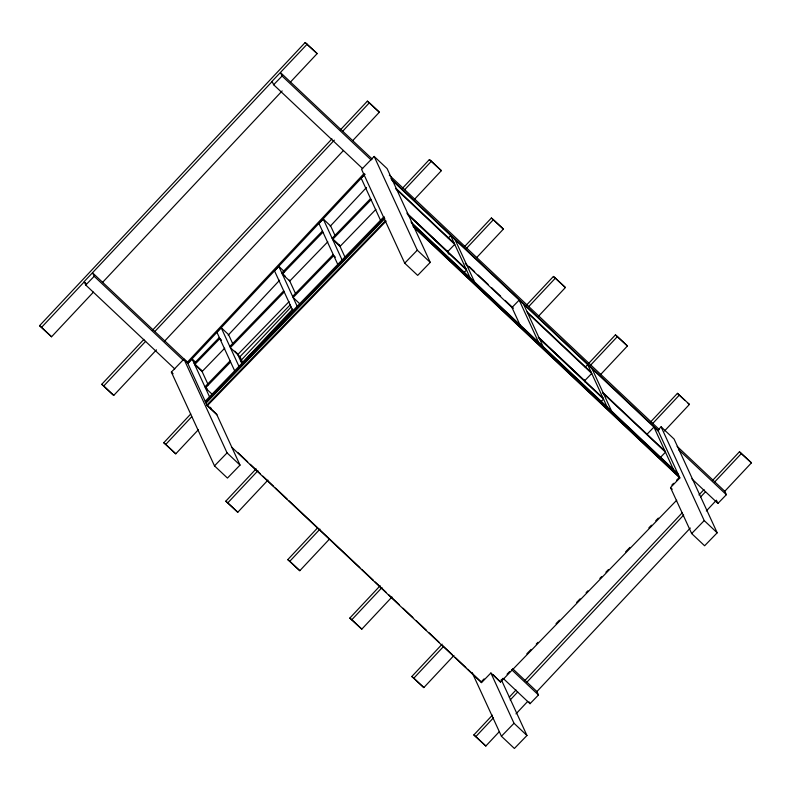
<?xml version="1.0" encoding="UTF-8"?>
<svg xmlns="http://www.w3.org/2000/svg" width="791" height="791" viewBox="0 0 791 791"><rect width="100%" height="100%" fill="white"/><g stroke="black" fill="none" stroke-linecap="round" stroke-linejoin="round"><path stroke-width="1.19" d="M364.087 173.506L186.973 362.614L187.882 363.326L364.987 174.218M228.174 335.186L279.619 280.251M330.223 226.226L366.49 187.507M93.427 292.136L51.553 336.778L39.55 325.704L305.158 42.536L317.161 53.6L290.495 82.027M39.55 325.704L41.557 327.355L84.271 281.823L85.932 283.386M272.144 81.513L84.172 281.606L85.744 285.027L174.781 368.932M307.165 44.177L272.055 81.325L273.627 84.746L362.664 168.651M102.622 282.328L282.14 90.935M156.46 349.849L113.756 395.391L111.749 393.74L101.752 384.317L143.913 339.369M152.347 330.381L331.943 138.9M340.377 129.912L367.36 101.149L369.357 102.79L379.354 112.213L352.697 140.64M101.752 384.317L103.759 385.968L145.633 341.326M154.828 331.518L334.346 140.126M342.701 131.217L369.357 102.79M343.502 150.448L164.805 340.921M198.383 429.721L175.77 453.826L163.767 442.762L190.75 413.99M240.494 360.953L291.088 307.017M402.392 188.347L429.375 159.584L431.382 161.235L441.378 170.658L414.711 199.075M163.767 442.762L165.774 444.404L191.729 416.728M242.125 363L292.7 309.083M404.715 189.662L431.382 161.235M267.931 480.127L237.784 512.261L225.781 501.197L256.136 468.836M464.406 246.792L491.389 218.019L493.396 219.671L503.392 229.093L476.726 257.52M225.781 501.197L227.788 502.849L257.935 470.704M466.73 248.097L493.396 219.671M329.105 539.452L299.799 570.707L287.795 559.633L317.31 528.17M526.42 305.227L553.403 276.464L555.411 278.116L565.407 287.529L538.74 315.955M287.795 559.633L289.803 561.284L319.95 529.139M528.744 306.542L555.411 278.116M391.96 596.997L361.813 629.142L349.81 618.078L380.164 585.716M588.435 363.672L615.418 334.9L617.425 336.551L627.421 345.974L600.755 374.4M349.81 618.078L351.817 619.729L381.964 587.584M590.758 364.977L617.425 336.551M453.975 655.442L423.828 687.587L411.824 676.513L442.179 644.151M650.449 422.107L677.432 393.345L689.436 404.409L664.44 431.055M411.824 676.513L413.831 678.164L443.148 646.909M652.773 423.412L679.439 394.986M499.24 731.734L485.842 746.022L473.839 734.948L492.388 715.173M509.256 697.197L515.999 689.999M524.433 681.011L682.109 512.904M698.977 494.929L704.03 489.54M712.464 480.542L739.447 451.78L751.45 462.844L724.783 491.27L726.365 494.701L717.921 503.412L691.838 478.832M473.839 734.948L475.846 736.599L493.436 717.852M510.185 699.995L517.719 691.957M526.925 682.149L683.681 515.02M700.539 497.055L705.592 491.656M714.787 481.857L741.454 453.431M515.989 713.878L527.716 701.38M503.046 678.273L530.029 703.693L538.473 694.982L536.901 691.561L690.306 528.032M706.323 510.966L716.438 500.179M273.627 84.746L282.071 76.025L280.498 72.604L372.235 159.05M85.744 285.027L94.188 276.316L92.606 272.885L187.942 362.723M374.163 156.43L361.586 169.403L404.715 263.176L417.678 275.387L430.255 262.404L387.125 168.641L374.163 156.43L417.292 250.193L430.255 262.404M216.408 413.752L240.029 465.098L227.452 478.08L214.499 465.869L171.37 372.096L183.937 359.114L188.258 363.188M364.72 174.416L361.131 178.123L380.52 220.284M335.246 235.975L330.668 226.018L323.262 219.038L318.951 223.487L337.767 264.402M284.572 271.827L278.818 266.399L274.507 270.848L292.858 310.754M233.137 344.569L228.55 334.603L221.144 327.632L216.833 332.082L234.66 370.821M195.387 362.021L192.094 358.916L187.783 363.366L207.272 405.734L216.892 414.8M194.171 363.435L219.325 337.48M281.833 272.954L322.431 231.061M322.946 232.188L282.347 274.082L289.753 281.062L327.81 241.779M224.723 348.178L202.091 371.543L194.685 364.562L219.839 338.607L221.48 340.16M332.121 238.299L370.554 198.62M371.078 199.747L332.635 239.416L340.041 246.397L375.913 209.368M229.825 346.498L283.712 290.88M284.236 291.998L230.339 347.625L239.97 356.692L243.015 363.316M204.938 386.839L230.082 360.884M292.621 296.417L333.219 254.514M230.606 362.011L205.452 387.966L212.037 394.165M237.745 354.595L289.071 301.628M239.97 356.692L290.435 304.604M205.195 401.235L384.11 216.576M205.719 402.352L384.485 217.841M206.065 403.103L384.831 218.593M385.701 220.471L206.926 404.982L216.546 414.049M207.272 405.734L386.038 221.223M404.715 263.176L417.292 250.193M214.499 465.869L227.066 452.887L183.937 359.114M448.289 238.022L450.682 235.55L470.072 277.71M464.139 272.49L466.532 270.018L407.395 214.292M585.271 367.113L587.673 364.641L607.063 406.801M601.13 401.581L603.523 399.109L539.472 338.756M646.761 434.506L653.939 427.091L673.339 469.251M657.746 430.274L661.098 426.814L674.061 439.025L717.19 532.798L704.613 545.77L691.66 533.559L670.6 487.79M659.892 457.949L665.488 452.185L602.693 392.979M676.71 500.219L500.515 682.069L490.875 672.983L481.531 682.623L481.185 681.872L484.062 678.905M671.856 485.081L673.556 483.321M676.631 480.157L679.499 477.191L413.604 226.631M657.865 430.156L679.845 477.942L670.511 487.582L672.261 489.233M501.029 680.428L502.75 678.658M507.051 674.219L509.622 671.559M526.816 653.821L531.117 649.381M536.268 644.062L537.989 642.292M556.043 623.654L559.474 620.114M576.669 602.366L580.11 598.817M586.121 592.607L587.842 590.837M599.875 578.419L601.595 576.639M605.886 572.209L608.467 569.55M625.661 551.802L629.952 547.372M648.867 527.854L651.438 525.194M655.739 520.755L658.32 518.095M691.66 533.559L704.227 520.587L661.098 426.814M501.296 679.677L526.964 735.492L514.387 748.464L501.435 736.253L514.012 723.281L490.904 673.042M317.161 53.6L305.158 42.536M379.354 112.213L367.36 101.149M441.378 170.658L429.375 159.584M503.392 229.093L491.389 218.019M565.407 287.529L553.403 276.464M627.421 345.974L615.418 334.9M688.101 403.311L689.436 404.409M751.45 462.844L739.447 451.78M677.432 393.345L684.927 400.404M389.32 175.157L659.437 429.691M677.126 446.361L724.783 491.27M282.071 76.025L371.108 159.93M390.892 178.578L658.013 430.284M678.698 449.782L726.365 494.701M391.594 179.873L658.389 431.273M395.975 188.357L454.212 243.242M527.152 311.97L591.203 372.334M395.589 188.634L454.736 244.37L447.548 251.785L408.116 214.628M527.676 313.098L591.727 373.451L584.539 380.866L548.954 347.338M469.231 266.577L474.62 271.659M478.209 275.041L488.096 284.355M491.686 287.736L500.663 296.21M505.162 300.442L513.24 308.055M603.138 392.801L664.964 451.058M465.256 263.472L512.865 308.332M406.881 213.165L466.018 268.9M538.958 337.628L603.009 397.982M538.275 337.282L547.174 345.657M410.984 222.034L677.778 473.443M411.498 223.161L678.292 474.56M412.744 224.753L678.638 475.312M413.06 226.533L679.845 477.942M704.227 520.587L717.19 532.798M333.762 239.841L339.517 245.269M335.384 257.194L333.733 255.641L293.135 297.535L300.54 304.515M282.654 273.735L285.126 276.059M234.759 351.145L237.231 353.478L242.313 364.532M194.991 364.206L201.576 370.415M512.617 668.672L536.921 691.571M94.188 276.316L183.225 360.212M511.49 669.552L538.473 694.982M205.759 387.62L207.41 389.172M493.159 674.713L500.515 682.069M171.37 372.096L173.091 373.728M237.755 452.472L247.632 461.786M250.322 464.327L260.209 473.641M262.899 476.172L273.686 486.336M275.476 488.027L287.153 499.032M288.952 500.723L359.915 567.592M361.714 569.293L373.392 580.297M375.191 581.988L385.968 592.143M388.668 594.684L399.445 604.838M403.034 608.23L412.922 617.544M416.511 620.925L426.389 630.239M429.088 632.78L438.965 642.084M442.565 645.476L452.442 654.78M455.132 657.321L465.919 667.485M467.708 669.176L481.185 681.872M231.812 447.301L481.531 682.623M227.066 452.887L240.029 465.098M514.012 723.281L526.964 735.492M41.557 327.355L51.553 336.778M103.759 385.968L113.756 395.391M165.774 444.404L175.77 453.826M227.788 502.849L237.784 512.261M289.803 561.284L299.799 570.707M351.817 619.729L361.813 629.142M413.831 678.164L423.828 687.587M475.846 736.599L485.842 746.022M716.735 500.841L717.921 503.412M592.113 368.824L611.502 410.984M584.055 379.818L585.073 382.043M523.622 304.278L543.012 346.438M538.562 342.256L519.173 300.096L511.985 307.511L521.17 327.484M455.122 239.732L474.511 281.903M447.063 250.737L448.596 254.059M339.309 244.815L345.42 258.084M323.262 219.038L342.078 259.952M529.248 701.983L530.029 703.693M472.168 672.627L501.435 736.253M289.279 280.024L295.399 293.332M278.818 266.399L297.169 306.305M221.144 327.632L238.971 366.371M201.547 370.346L208.211 384.822M192.094 358.916L209.506 396.785M210.505 407.296L211.365 409.165"/></g></svg>
